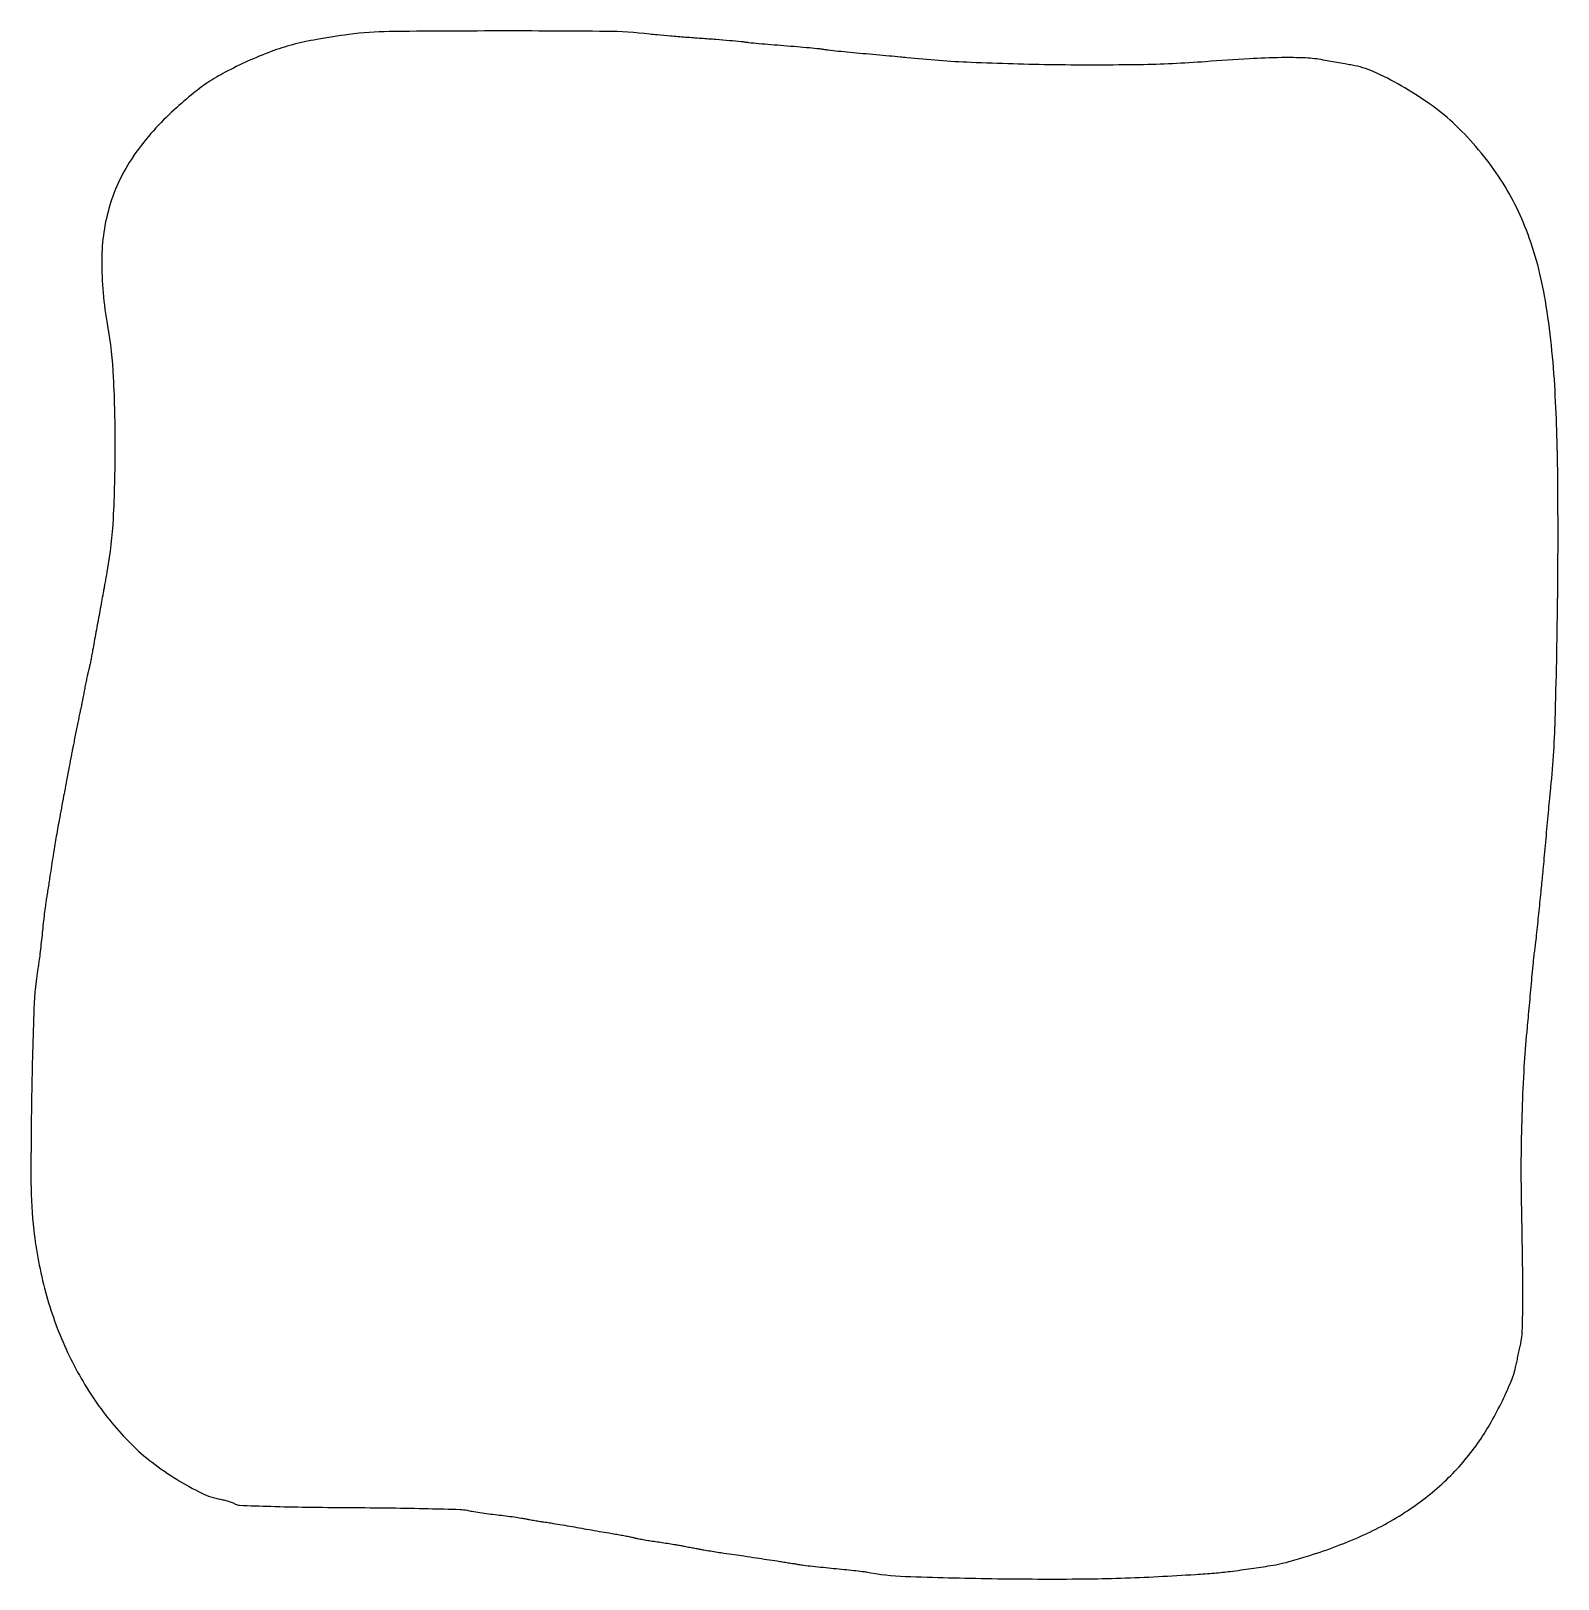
# Model space of a CAD drawing. Extents: x 0 to 402, y 1 to 407.
import ezdxf

# ---------------------------------------------------------------- set-up
doc = ezdxf.new("R2010")
doc.units = 0

msp = doc.modelspace()

# ---------------------------------------------------------------- linework, layer by layer
msp.add_lwpolyline([(84, 406.526916, 0.009603), (75.53829, 405.222403, 0.021577), (69.193229, 403.834696, 0.024736), (63.547573, 402.039145, 0.017366), (57.383419, 399.490088, 0.013996), (51.465638, 396.596106, 0.02699), (46.934166, 393.899532, 0.026193), (42.633334, 390.676389, 0.012383), (37.420488, 386.101869, 0.056363), (27.236064, 374.328324, 0.077332), (21.202349, 361.715106, 0.072771), (19.0711, 347.276267, 0.043841), (20.566893, 330, -0.031253), (22.080119, 316.485465, -0.012561), (22.524563, 297.893073, -0.012565), (22.034377, 279.294011, -0.031093), (20.488519, 265.75, -0.000023), (20.269034, 264.514792, -0.000014), (20.012301, 263.070595, -0.000015), (19.759539, 261.649209, -0.000027), (19.553358, 260.490324, -0.000961), (19.310589, 259.141247, -0.000247), (18.912819, 256.96105, -0.000251), (18.456465, 254.473771, -0.000255), (18, 252, 0.000353), (17.540652, 249.507877, 0.000333), (17.075646, 246.965512, 0.00033), (16.666625, 244.712366, 0.001157), (16.407376, 243.259676, -0.004889), (16.190195, 242.093133, -0.004198), (15.939405, 240.87003, -0.00423), (15.692946, 239.7632, -0.012112), (15.496624, 239, 0.013482), (15.292225, 238.196286, 0.003645), (15.012166, 236.9125, 0.003687), (14.715518, 235.45, 0.003817), (14.443995, 234, -0.001712), (14.185492, 232.586677, -0.001946), (13.927912, 231.234375, -0.001766), (13.700611, 230.087431, -0.010867), (13.568689, 229.5, 0.008275), (13.429488, 228.894841, 0.001116), (13.161086, 227.61875, 0.001288), (12.850248, 226.104798, 0.001084), (12.528684, 224.5, -0.000168), (12.19563, 222.821898, -0.000152), (11.850251, 221.0875, -0.000152), (11.540072, 219.534801, -0.000487), (11.331977, 218.5, 0.00272), (11.082761, 217.231435, 0.000263), (10.496465, 214.15, 0.000334), (9.801911, 210.47569, 0.000264), (9.055311, 206.5, 0.001172), (7.862479, 200.045945, 0.002931), (7.030112, 195.325856, 0.003201), (6.296404, 190.844607, 0.001669), (5.436265, 185.25, -0.001082), (5.189337, 183.631262, -0.000835), (4.913312, 181.867188, -0.000844), (4.649929, 180.220147, -0.002023), (4.447628, 179, 0.009755), (4.245657, 177.653079, 0.002514), (3.973121, 175.471875, 0.002558), (3.687463, 172.980469, 0.002601), (3.428956, 170.5, -0.002491), (3.171, 168.019531, -0.00245), (2.886993, 165.528125, -0.002408), (2.616849, 163.346875, -0.00935), (2.417783, 162, 0.032134), (1.260794, 150.604967, 0.004881), (0.638776, 127.725313, 0.005161), (0.47626, 104.828035, 0.027552), (1.204522, 92.353512, 0.037373), (4.290113, 76.144854, 0.041072), (9.69543, 61.100365, 0.042643), (17.25653, 47.654273, 0.047462), (26.756046, 36.199238, 0.032259), (32.280754, 31.362469, 0.024955), (38.864054, 26.812956, 0.025222), (45.320011, 23.249291, 0.068747), (50.268235, 21.627805, -0.016998), (51.392323, 21.384241, -0.015292), (52.538097, 21.057306, -0.015526), (53.547453, 20.70073, -0.045767), (54.205657, 20.372897, 0.130325), (55.237102, 20.060168, 0.001153), (63.460508, 19.7896, 0.003887), (72.947984, 19.573141, 0.002487), (83.972153, 19.4622, -0.001846), (95.08463, 19.364622, -0.00271), (104.85432, 19.189799, -0.001283), (113.164933, 18.974692, -0.04976), (115, 18.738733, 0.015272), (116.318831, 18.475813, 0.004449), (118.364163, 18.151325, 0.004467), (120.675043, 17.826837, 0.004767), (122.941832, 17.551123, -0.003442), (125.17618, 17.28536, -0.003521), (127.389713, 16.990756, -0.003415), (129.307795, 16.708341, -0.014712), (130.441832, 16.499122, 0.007486), (131.441102, 16.299794, 0.00324), (132.776663, 16.063052, 0.003205), (134.200821, 15.829497, 0.004248), (135.5, 15.636277, -0.004929), (137.051791, 15.403327, -0.001528), (139.38125, 15.022816, -0.001527), (141.982844, 14.581515, -0.001681), (144.5, 14.137904, 0.000879), (147.053697, 13.683628, 0.000735), (149.765625, 13.210229, 0.000741), (152.246532, 12.784702, 0.002033), (154, 12.493953, -0.004227), (155.45, 12.246982, -0.004083), (156.9125, 11.972798, -0.004037), (158.196216, 11.710483, -0.014911), (159, 11.514243, 0.019107), (159.830696, 11.318802, 0.004397), (161.246135, 11.055282, 0.004537), (162.883302, 10.780652, 0.004416), (164.540033, 10.533152, -0.002509), (166.267044, 10.281883, -0.002037), (168.115921, 9.995695, -0.002058), (169.817808, 9.717972, -0.00535), (171.040033, 9.499887, -0.000123), (172.162633, 9.286873, -0.000071), (173.51176, 9.030333, -0.000071), (174.864684, 8.77267, -0.00012), (176, 8.556, 0.004962), (177.235686, 8.332554, 0.001957), (178.940625, 8.048558, 0.001936), (180.785424, 7.756007, 0.00242), (182.5, 7.499401, -0.000452), (185.193764, 7.107086, -0.000533), (187.742442, 6.730777, -0.00035), (191.022507, 6.24056, -0.000083), (196.5, 5.417079, -0.001442), (197.830761, 5.212862, -0.000963), (199.353125, 4.971739, -0.00097), (200.828081, 4.732276, -0.001907), (202, 4.535084, 0.011874), (203.386026, 4.330185, 0.002642), (205.764791, 4.048809, 0.002742), (208.51678, 3.753294, 0.002643), (211.305672, 3.484168, -0.002303), (214.036576, 3.222513, -0.002731), (216.613875, 2.94936, -0.002376), (218.78593, 2.696697, -0.017426), (219.819251, 2.534809, 0.038904), (230.141417, 1.368808, 0.004767), (252.881213, 0.796056, 0.006157), (276.930617, 0.715869, 0.011317), (296.5, 1.334747, 0.001052), (306.384892, 1.892384, 0.006813), (311.364188, 2.251936, 0.010187), (315.472233, 2.689376, 0.004237), (321, 3.439806, 0.003065), (326.084313, 4.205802, 0.016258), (328.848549, 4.732193, 0.016503), (331.555489, 5.434042, 0.00322), (336.379645, 6.890111, 0.031917), (350.600885, 12.29807, 0.041746), (362.730691, 19.093227, 0.044988), (372.821101, 27.319963, 0.049086), (380.954421, 37, 0.021275), (384.003073, 41.882724, 0.015937), (386.952112, 47.496007, 0.015868), (389.343341, 52.848745, 0.04585), (390.529664, 56.728261, -0.000801), (390.797556, 58.005619, -0.000441), (391.129079, 59.567052, -0.00044), (391.468112, 61.150118, -0.000706), (391.760442, 62.5, 0.045636), (392.179304, 65.875168, 0.006681), (392.309809, 72.779749, 0.004839), (392.265757, 83.416943, 0.001092), (391.976366, 101.5, -0.007366), (391.939284, 112.237345, -0.005651), (392.204169, 123.966135, -0.005752), (392.715995, 135.235194, -0.01022), (393.433881, 144.5, 0.001582), (393.59084, 146.154163, 0.000357), (393.8469, 148.96875, 0.00037), (394.137674, 152.217186, 0.000358), (394.42671, 155.5, -0.001575), (394.72048, 158.746138, -0.00174), (395.025477, 161.884375, -0.001615), (395.303889, 164.562322, -0.008929), (395.484075, 166, 0.006619), (395.665375, 167.394317, 0.001413), (395.941449, 169.821875, 0.001477), (396.245095, 172.636714, 0.001406), (396.537274, 175.5, -0.000089), (396.821836, 178.363287, -0.000094), (397.102626, 181.178125, -0.00009), (397.345743, 183.606262, -0.000424), (397.486738, 185, 0.002104), (397.629171, 186.456838, 0.000349), (397.88959, 189.2625, 0.000383), (398.191011, 192.562415, 0.000339), (398.5, 196, -0.00041), (398.812777, 199.474227, -0.000433), (399.125581, 202.884375, -0.000413), (399.400137, 205.822879, -0.001972), (399.56491, 207.5, 0.01797), (400.822306, 226.540977, 0.004625), (401.461876, 257.352569, 0.004923), (401.514566, 289.102457, 0.011297), (400.778766, 313, 0.02686), (398.238466, 336.632375, 0.050986), (393.274676, 355.092976, 0.059714), (385.359915, 370.154169, 0.055244), (373.928344, 383.360002, 0.033284), (367.806606, 388.314152, 0.023667), (360.355839, 393.053145, 0.02366), (353.026081, 396.793594, 0.06569), (347.5, 398.46288, -0.002579), (346.02982, 398.7112, -0.001047), (344.029835, 399.063942, -0.001036), (341.880497, 399.452263, -0.001319), (339.899437, 399.819823, 0.035781), (335.274556, 400.351959, 0.014386), (328.908563, 400.442702, 0.010832), (320.454268, 400.136699, 0.004443), (309, 399.371237, -0.014971), (291.642103, 398.577867, -0.007283), (269.448471, 398.551937, -0.00727), (247.382412, 399.168567, -0.015847), (230.5, 400.423013, 0.002918), (228.822793, 400.591336, 0.000611), (225.884375, 400.865299, 0.000641), (222.474227, 401.174628, 0.000607), (219, 401.48103, -0.001938), (215.616726, 401.78849, -0.002428), (212.481481, 402.101034, -0.001951), (209.853313, 402.386296, -0.018932), (208.745468, 402.553593, 0.021207), (207.63071, 402.716752, 0.002098), (204.937348, 402.983527, 0.002644), (201.722777, 403.271171, 0.002095), (198.245468, 403.549135, -0.00177), (194.786534, 403.823368, -0.002318), (191.628356, 404.099756, -0.0017), (188.983887, 404.35262, -0.021826), (188, 404.493656, 0.023627), (186.990618, 404.634641, 0.00149), (184.003125, 404.899876, 0.002191), (180.439656, 405.18982, 0.001626), (176.5, 405.480114, -0.001528), (172.414833, 405.780325, -0.001619), (168.409375, 406.100036, -0.001542), (164.960963, 406.397236, -0.00741), (163, 406.601668, 0.027377), (151.533429, 407.335998, 0.00254), (123.128616, 407.453397, 0.002369), (94.582523, 407.291129, 0.030843)], format="xyb", close=True)

doc.saveas('drawing.dxf')
